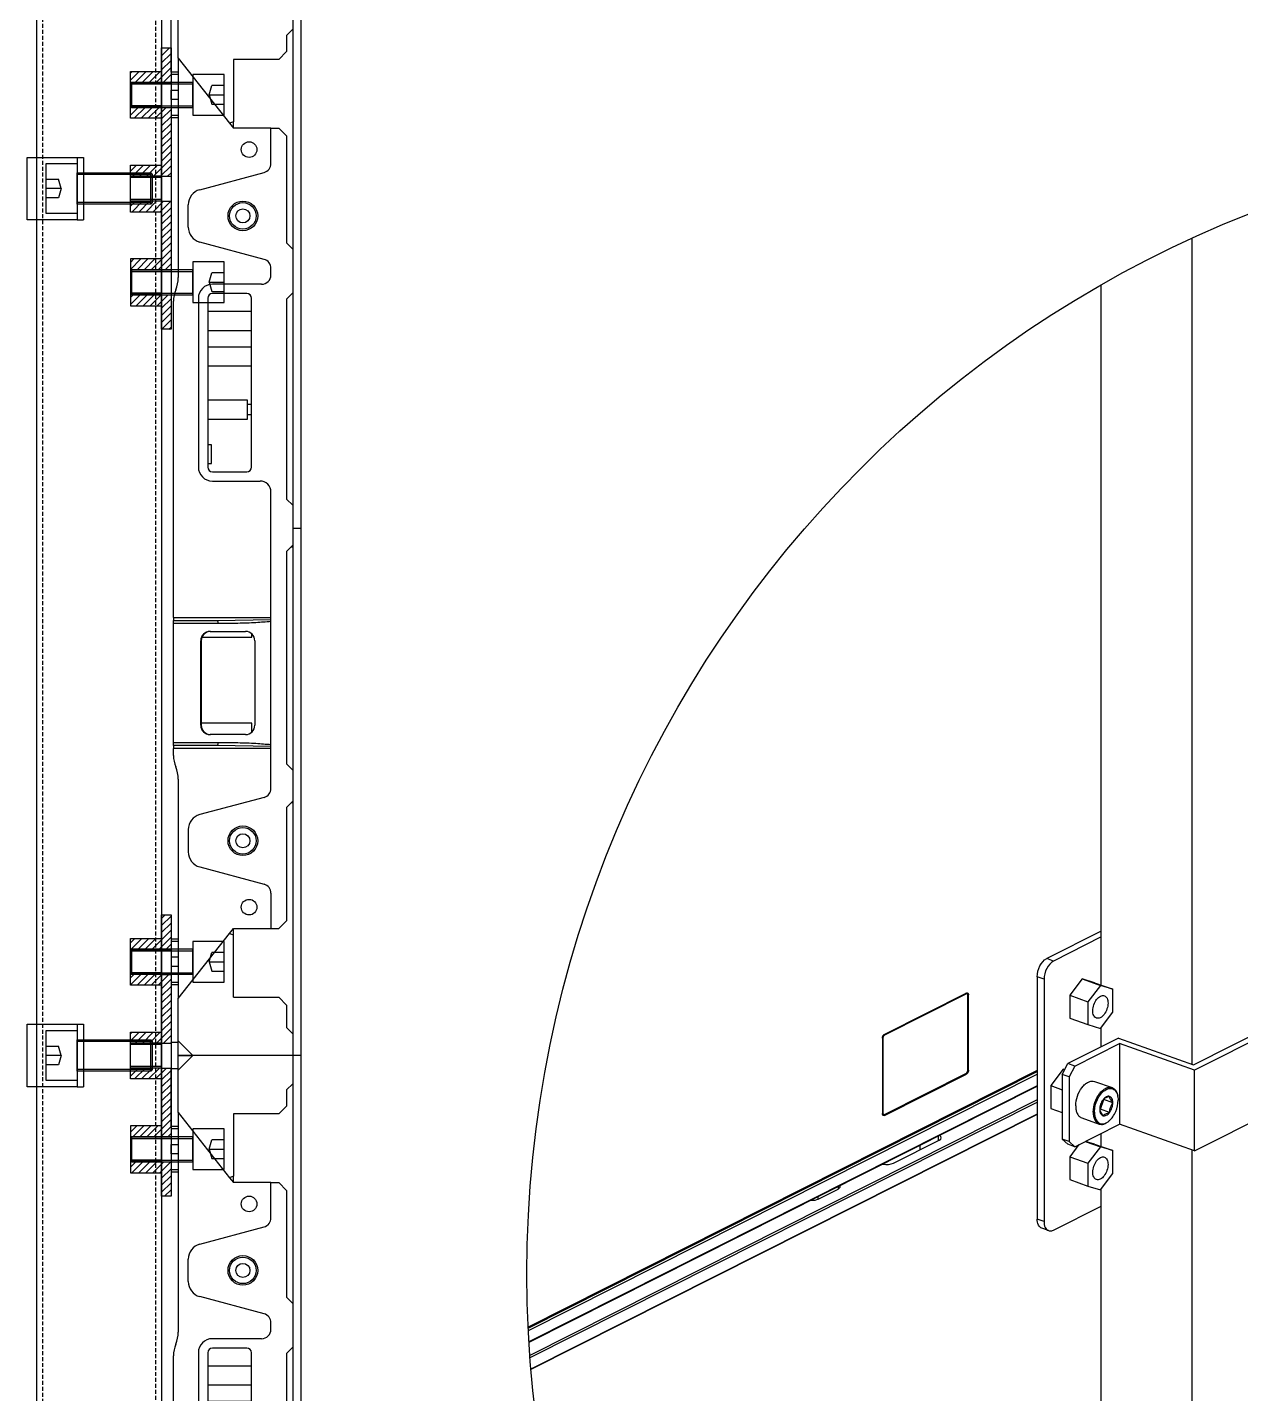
# Model space of a CAD drawing. Header units: millimetres. Extents: x 5415 to 11208, y 1449 to 3485.
# Drawn here: x 9822.2 to 10210.6, y 2622 to 3059.3 of the extents above; entities that cross this region are included whole.
import ezdxf

# ---------------------------------------------------------------- set-up
doc = ezdxf.new("R2010")
doc.units = ezdxf.units.MM
doc.linetypes.add('HIDDEN', pattern=[1.905, 1.27, -0.635])
for name, color, linetype in [('3_ALL_AXES', 7, 'Continuous'), ('7_ALL_FEATURES', 7, 'Continuous'), ('AXIS', 7, 'Continuous'), ('CHAMFER', 7, 'Continuous'), ('dim', 3, 'Continuous'), ('DIMENSIONS', 251, 'Continuous'), ('ROUNDS', 7, 'Continuous')]:
    doc.layers.add(name, color=color, linetype=linetype)

# ---------------------------------------------------------------- blocks, each defined once
blk = doc.blocks.new('A$Cb10ff04d')
at = {"color": 7, "linetype": 'Continuous', "lineweight": 25}
for p, q in [((2.3, 332.8), (7, 337.5)), ((7, 337.5), (2.3, 337.5)), ((2.3, 332.8), (2.3, 337.5)), ((39, 337.5), (7, 337.5)), ((41.6, 337.5), (39, 337.5)), ((39, 337.5), (39, 168.75)), ((39, 337.5), (39, 328.5)), ((41.6, 337.5), (41.6, 168.75)), ((0, 333.31), (2.3, 333.31)), ((0, 314.75), (0, 333.31)), ((2.3, 319.25), (2.3, 332.8)), ((39, 328.5), (37, 326.5)), ((37, 326.5), (37, 321.35)), ((2.3, 319.25), (18.76, 298.42)), ((2.3, 319.25), (2.3, 249.02)), ((37, 321.35), (34.5, 318.85)), ((34.5, 318.85), (20, 318.85)), ((20, 318.85), (20, 298.85)), ((2.3, 314.75), (0, 314.75)), ((0, 314.75), (0, 314)), ((2.3, 314), (0, 314)), ((0, 314), (0, 309)), ((0, 306), (0, 309)), ((0, 309), (2.3, 309)), ((2.3, 306), (0, 306)), ((0, 306), (0, 301)), ((0, 301), (2.3, 301)), ((0, 301), (0, 300.25)), ((0, 300.25), (2.3, 300.25)), ((20, 298.85), (18.76, 298.42)), ((18.76, 298.42), (20, 296.85)), ((20, 296.85), (20, 298.85)), ((32, 296.85), (20, 296.85)), ((32, 285.55), (32, 296.85)), ((32, 296.85), (34.5, 296.85)), ((37, 294.35), (34.5, 296.85)), ((37, 294.35), (37, 260.12)), ((9.21, 277.14), (29.78, 282.65)), ((5.5, 265.19), (5.5, 272.31)), ((29.78, 254.85), (9.21, 260.36)), ((37, 260.12), (39, 258.12)), ((39, 258.12), (39, 244.12)), ((32, 249.88), (32, 251.95)), ((29, 246.88), (13.25, 246.88)), ((0.8, 140.25), (0.8, 241.42)), ((8.75, 242.38), (8.75, 188.38)), ((11.75, 242.38), (11.75, 188.38)), ((24.25, 243.88), (13.25, 243.88)), ((25.75, 188.38), (25.75, 242.38)), ((39, 244.12), (37, 242.12)), ((37, 242.12), (37, 178.12)), ((25.75, 238.13), (11.75, 238.13)), ((11.75, 232.13), (25.75, 232.13)), ((25.75, 226.75), (11.75, 226.75)), ((11.75, 220.75), (25.75, 220.75)), ((24.5, 209.75), (11.75, 209.75)), ((24.5, 206.75), (24.5, 209.75)), ((25.75, 208.35), (24.5, 208.35)), ((24.5, 203.75), (24.5, 206.75)), ((11.75, 203.75), (24.5, 203.75)), ((24.5, 205.15), (25.75, 205.15)), ((13, 195.5), (11.75, 195.5)), ((13, 189.5), (13, 195.5)), ((11.75, 189.5), (13, 189.5)), ((13.25, 186.88), (24.25, 186.88)), ((13.25, 183.88), (28.5, 183.88)), ((32, 85.55), (32, 180.38)), ((37, 178.12), (39, 176.12)), ((39, 176.12), (39, 163.38)), ((41.6, 168.75), (39, 168.75)), ((39, 168.75), (39, 0)), ((41.6, 168.75), (41.6, 0)), ((39, 163.38), (37, 161.38)), ((39, 162.75), (38.36, 162.74)), ((37, 161.38), (37, 93.38)), ((0.8, 140.25), (32, 140.25)), ((0.8, 140.25), (0.8, 139.25)), ((0.8, 139.25), (14.9, 139.25)), ((0.8, 138.25), (0.8, 139.25)), ((0.8, 100.25), (0.8, 138.25)), ((15.07, 138.25), (0.8, 138.25)), ((12.48, 135.75), (23.84, 135.75)), ((14.9, 139.25), (32, 139.59)), ((9.51, 105.75), (9.51, 132.75)), ((9.69, 132.75), (9.51, 132.75)), ((9.69, 132.75), (9.69, 105.75)), ((9.9, 133.88), (25.9, 133.88)), ((25.9, 133.88), (25.9, 134.91)), ((26.81, 132.75), (26.81, 105.75)), ((9.69, 105.75), (9.51, 105.75)), ((25.9, 106.38), (9.69, 106.38)), ((25.9, 103.59), (25.9, 106.38)), ((23.84, 102.75), (12.48, 102.75)), ((0.8, 100.25), (15.07, 100.25)), ((0.8, 99.25), (0.8, 100.25)), ((0.8, 99.25), (0.8, 98.25)), ((14.9, 99.25), (0.8, 99.25)), ((0.8, 96.08), (0.8, 98.25)), ((32, 98.25), (0.8, 98.25)), ((32, 98.91), (14.9, 99.25)), ((37, 93.38), (39, 91.38)), ((2.3, 88.48), (2.3, 18.25)), ((39, 91.38), (39, 81.38)), ((29.78, 82.65), (9.21, 77.14)), ((39, 81.38), (37, 79.38)), ((37, 79.38), (37, 43.15)), ((39, 80.88), (38.5, 80.88)), ((5.5, 72.31), (5.5, 65.19)), ((9.21, 60.36), (29.78, 54.85)), ((32, 51.95), (32, 40.65)), ((18.76, 39.08), (20, 40.65)), ((20, 38.65), (20, 40.65)), ((20, 40.65), (32, 40.65)), ((32, 40.65), (34.5, 40.65)), ((37, 43.15), (34.5, 40.65)), ((2.3, 37.25), (0, 37.25)), ((0, 37.25), (0, 36.5)), ((2.3, 36.5), (0, 36.5)), ((0, 36.5), (0, 31.5)), ((2.3, 18.25), (18.76, 39.08)), ((18.76, 39.08), (20, 38.65)), ((20, 18.65), (20, 38.65)), ((2.3, 31.5), (0, 31.5)), ((0, 31.5), (0, 28.5)), ((2.3, 28.5), (0, 28.5)), ((0, 28.5), (0, 23.5)), ((0, 23.5), (2.3, 23.5)), ((0, 23.5), (0, 22.75)), ((0, 22.75), (2.3, 22.75)), ((0, 22.75), (0, 4.19)), ((2.3, 4.7), (2.3, 18.25)), ((20, 18.65), (34.5, 18.65)), ((34.5, 18.65), (37, 16.15)), ((37, 16.15), (37, 9)), ((37, 9), (39, 7)), ((2.3, 0), (2.3, 4.7)), ((7, 0), (2.3, 4.7)), ((39, 7), (39, 0)), ((2.3, 4.19), (0, 4.19)), ((2.3, 0), (7, 0)), ((39, 0), (7, 0)), ((41.6, 0), (39, 0))]:
    blk.add_line(p, q, dxfattribs=at)
for centre, radius in [((25, 290), 2.5), ((23, 268.75), 4.75), ((23, 268.75), 4.25), ((23, 268.75), 2.25), ((23, 68.75), 4.75), ((23, 68.75), 4.25), ((23, 68.75), 2.25), ((25, 47.5), 2.5)]:
    blk.add_circle(centre, radius, dxfattribs=at)
for centre, radius, start, end in [((29, 285.55), 3, 285, 0), ((10.5, 272.31), 5, 105, 180), ((10.5, 265.19), 5, 180, 255), ((29, 251.95), 3, 0, 75), ((29, 249.88), 3, 270, 0), ((10.5, 241.42), 9.7, 157.6684, 180), ((-8, 249.02), 10.3, 337.6684, 0), ((13.25, 242.38), 4.5, 90, 180), ((13.25, 242.38), 1.5, 90, 180), ((24.25, 242.38), 1.5, 0, 90), ((13.25, 188.38), 4.5, 180, 270), ((13.25, 188.38), 1.5, 180, 270), ((24.25, 188.38), 1.5, 270, 0), ((28.5, 180.38), 3.5, 0, 90), ((13.5, 138.49), 1.59, 351.2205, 28.4816), ((13.5, 100.01), 1.59, 331.5184, 8.7795), ((10.5, 96.08), 9.7, 180, 202.3316), ((-8, 88.48), 10.3, 0, 22.3316), ((29, 85.55), 3, 285, 0), ((10.5, 72.31), 5, 105, 180), ((10.5, 65.19), 5, 180, 255), ((29, 51.95), 3, 0, 75)]:
    blk.add_arc(centre, radius, start, end, dxfattribs=at)
for centre, start_param, end_param in [((12.48, 132.75), 0, 1.570796), ((12.65, 132.75), 0, 1.570796), ((23.84, 132.75), 4.712389, 6.283185), ((12.48, 105.75), 1.570796, 3.141593), ((12.65, 105.75), 1.570796, 3.141593), ((23.84, 105.75), 3.141593, 4.712389)]:
    blk.add_ellipse(centre, major_axis=(0, 3), ratio=0.98857, start_param=start_param, end_param=end_param, dxfattribs=at)
for points, knots in [([(32, 138.92), (30.39, 138.79), (26.85, 138.5), (21.2, 138.3), (17.17, 138.27), (15.07, 138.25)], [0, 0, 0, 0, 0.285649, 0.629134, 1, 1, 1, 1]), ([(15.07, 100.25), (17.17, 100.23), (21.2, 100.2), (26.85, 100), (30.39, 99.71), (32, 99.58)], [0, 0, 0, 0, 0.37085, 0.71434, 1, 1, 1, 1])]:
    blk.add_open_spline(points, degree=3, knots=knots, dxfattribs=at)
blk = doc.blocks.new('lj2')
at = {"layer": 'DIMENSIONS', "ltscale": 24}
h = blk.add_hatch(dxfattribs=at)
h.set_pattern_fill('ANSI31', color=254, scale=0.5)
h.set_pattern_definition([(45, (-28395.7716, -383.0978), (-1.122532015, 1.122532015), [])])
h.paths.add_polyline_path([(52470.25, -537810.61), (52473.25, -537810.61), (52473.25, -537799.61), (52470.25, -537799.61)])
h.paths.add_polyline_path([(52460.25, -537807.11), (52460.25, -537810.61), (52470.25, -537810.61), (52470.25, -537807.11)])
h.paths.add_polyline_path([(52470.25, -537822.11), (52470.25, -537818.61), (52460.25, -537818.61), (52460.25, -537822.11)])
h.paths.add_polyline_path([(52473.25, -537818.61), (52470.25, -537818.61), (52470.25, -537840.61), (52473.25, -537840.61)])
h.paths.add_polyline_path([(52470.25, -537837.11), (52460.25, -537837.11), (52460.25, -537840.61), (52470.25, -537840.61)])
h.paths.add_polyline_path([(52460.25, -537848.61), (52460.25, -537852.11), (52470.25, -537852.11), (52470.25, -537848.61)])
h.paths.add_polyline_path([(52473.25, -537848.61), (52470.25, -537848.61), (52470.25, -537870.61), (52473.25, -537870.61)])
h.paths.add_polyline_path([(52460.25, -537867.11), (52460.25, -537870.61), (52470.25, -537870.61), (52470.25, -537867.11)])
h.paths.add_polyline_path([(52470.25, -537882.11), (52470.25, -537878.61), (52460.25, -537878.61), (52460.25, -537882.11)])
h.paths.add_polyline_path([(52470.25, -537889.61), (52473.25, -537889.61), (52473.25, -537878.61), (52470.25, -537878.61)])
at = {"layer": 'DIMENSIONS', "color": 2, "ltscale": 24}
for p, q in [((52470.25, -537810.61), (52460.25, -537810.61)), ((52470.25, -537811.11), (52460.25, -537811.11)), ((52470.25, -537810.61), (52473.25, -537810.61)), ((52470.25, -537818.11), (52460.25, -537818.11)), ((52470.25, -537818.61), (52460.25, -537818.61)), ((52470.25, -537818.61), (52473.25, -537818.61)), ((52470.25, -537840.61), (52460.25, -537840.61)), ((52470.25, -537840.61), (52473.25, -537840.61)), ((52470.25, -537841.11), (52460.25, -537841.11)), ((52470.25, -537848.11), (52460.25, -537848.11)), ((52470.25, -537848.61), (52460.25, -537848.61)), ((52470.25, -537848.61), (52473.25, -537848.61)), ((52470.25, -537870.61), (52460.25, -537870.61)), ((52470.25, -537871.11), (52460.25, -537871.11)), ((52470.25, -537870.61), (52473.25, -537870.61)), ((52470.25, -537870.61), (52473.25, -537870.61)), ((52470.25, -537878.11), (52460.25, -537878.11)), ((52470.25, -537878.61), (52460.25, -537878.61)), ((52470.25, -537878.61), (52473.25, -537878.61)), ((52470.25, -537878.61), (52473.25, -537878.61))]:
    blk.add_line(p, q, dxfattribs=at)
for points in [[(52470.25, -537799.61), (52473.25, -537799.61), (52473.25, -537889.61), (52470.25, -537889.61)], [(52460.25, -537807.11), (52470.25, -537807.11), (52470.25, -537822.11), (52460.25, -537822.11)], [(52460.25, -537837.11), (52470.25, -537837.11), (52470.25, -537852.11), (52460.25, -537852.11)], [(52460.25, -537882.11), (52470.25, -537882.11), (52470.25, -537867.11), (52460.25, -537867.11)]]:
    blk.add_lwpolyline(points, close=True, dxfattribs=at)
blk = doc.blocks.new('A$C47e1ec06')
at = {"layer": 'dim', "color": 6}
for p, q in [((5.01, 30.04), (5.01, 34)), ((5.01, 34), (11.02, 34)), ((8.01, 29.16), (8.01, 34)), ((11.02, 34), (11.02, 30.04)), ((8.01, 29.16), (5.01, 30.04)), ((8.01, 29.16), (11.02, 30.04)), ((3, 0.5), (13, 0.5))]:
    blk.add_line(p, q, dxfattribs=at)
at = {"layer": 'dim', "color": 4}
for p, q in [((3.5, 0.5), (3.5, 24)), ((12.5, 0.5), (12.5, 24))]:
    blk.add_line(p, q, dxfattribs=at)
at = {"layer": 'dim', "color": 6}
for points in [[(0, 24), (0, 34), (16, 34), (16, 24)], [(3, 0.5), (3, 24), (13, 24), (13, 0.5), (12.5, 0), (3.5, 0)]]:
    blk.add_lwpolyline(points, close=True, dxfattribs=at)
blk = doc.blocks.new('20')
at = {"layer": 'dim', "color": 6}
for p, q in [((18046.76, -797.96), (18046.76, -794)), ((18046.76, -794), (18052.76, -794)), ((18049.76, -798.84), (18049.76, -794)), ((18052.76, -794), (18052.76, -797.96)), ((18049.76, -798.84), (18046.76, -797.96)), ((18049.76, -798.84), (18052.76, -797.96)), ((18045.75, -823.5), (18053.75, -823.5))]:
    blk.add_line(p, q, dxfattribs=at)
at = {"layer": 'dim', "color": 4}
for p, q in [((18046.25, -823.5), (18046.25, -804)), ((18053.25, -823.5), (18053.25, -804))]:
    blk.add_line(p, q, dxfattribs=at)
at = {"layer": 'dim', "color": 6}
for points in [[(18043.25, -804), (18043.25, -794), (18056.25, -794), (18056.25, -804)], [(18045.75, -823.5), (18045.75, -804), (18053.75, -804), (18053.75, -823.5), (18053.25, -824), (18046.25, -824)]]:
    blk.add_lwpolyline(points, close=True, dxfattribs=at)

msp = doc.modelspace()

# ---------------------------------------------------------------- linework, layer by layer
for p, q in [((9838.21513, 3017.70951), (9838.21513, 2997.70951)), ((9838.21513, 3017.70951), (9840.21513, 3017.70951)), ((9840.21513, 3017.70951), (9840.21513, 2997.70951)), ((9838.21513, 2997.70951), (9840.21513, 2997.70951)), ((9838.21513, 2740.20951), (9838.21513, 2720.20951)), ((9838.21513, 2740.20951), (9840.21513, 2740.20951)), ((9840.21513, 2740.20951), (9840.21513, 2720.20951)), ((9838.21513, 2720.20951), (9840.21513, 2720.20951))]:
    msp.add_line(p, q)
at = {"color": 7, "linetype": 'Continuous'}
for p, q in [((10195.13146, 2727.42937), (10195.13146, 2991.82781)), ((10166.00952, 2752.76227), (10166.00952, 2976.90236)), ((10122.84874, 2750.2148), (10096.57981, 2736.98427)), ((10122.84874, 2749.95639), (10096.57981, 2736.72586)), ((10122.84874, 2749.95639), (10122.54766, 2750.06316)), ((10122.72096, 2750.11106), (10123.08498, 2749.98197)), ((10122.99153, 2750.1796), (10122.9392, 2750.24918)), ((10123.06785, 2749.99081), (10123.04739, 2750.05986)), ((10123.2887, 2749.6954), (10123.48636, 2749.63691)), ((10123.30309, 2725.42666), (10123.30309, 2749.5446)), ((10123.48636, 2725.51897), (10123.48636, 2749.63691)), ((10166.00952, 2733.01979), (10166.00952, 2739.281)), ((10095.94218, 2735.76409), (10095.94218, 2711.64615)), ((10096.12545, 2735.8564), (10095.95334, 2735.91743)), ((10096.12545, 2735.8564), (10096.12545, 2711.73846)), ((10096.57981, 2736.72586), (10096.35118, 2736.80694)), ((10145.49821, 2725.38522), (9982.55385, 2643.31718)), ((9982.56876, 2643.00086), (10145.49821, 2725.0614)), ((10123.48636, 2725.51897), (10123.30309, 2725.5732)), ((9982.60453, 2642.2646), (10145.49821, 2724.30712)), ((10145.49821, 2720.49656), (9982.80741, 2638.55623)), ((9982.81496, 2638.43041), (10145.49821, 2720.36694)), ((10096.57981, 2711.32667), (10122.84874, 2724.5572)), ((10096.57981, 2711.06826), (10122.84874, 2724.29879)), ((10122.58006, 2724.42188), (10122.84874, 2724.29879)), ((10145.49821, 2716.04185), (9983.09102, 2634.24436)), ((9983.14394, 2633.51674), (10145.49821, 2715.28757)), ((10145.49821, 2711.47702), (9983.43279, 2629.85166)), ((10096.12545, 2711.73846), (10095.94218, 2711.80345)), ((10145.49821, 2711.34739), (9983.44325, 2629.7273)), ((10095.97953, 2711.43018), (10096.34356, 2711.30109)), ((10096.15532, 2711.20911), (10096.21578, 2711.23503)), ((10096.21578, 2711.23503), (10096.34419, 2711.29971)), ((10096.57981, 2711.06826), (10096.21578, 2711.23503)), ((10099.47121, 2695.77355), (10114.13294, 2703.15803)), ((10113.78151, 2704.3926), (10113.78151, 2703.19999)), ((10166.00952, 2701.08098), (10166.00952, 2705.30454)), ((10107.95712, 2701.45911), (10107.95712, 2700.04753)), ((10195.13146, 2436.72208), (10195.13146, 2700.01574)), ((10075.40779, 2684.30126), (10081.75878, 2687.49998)), ((10081.75878, 2688.26414), (10081.75878, 2687.49998)), ((10082.42584, 2688.29035), (10082.42584, 2688.60011)), ((10166.00952, 2462.05499), (10166.00952, 2687.59971)), ((10075.40779, 2684.30126), (10075.40779, 2685.06542))]:
    msp.add_line(p, q, dxfattribs=at)
at = {"color": 2, "linetype": 'Continuous'}
for p, q in [((10195.55406, 2727.27951), (10220.60118, 2739.89466)), ((10224.61804, 2740.04318), (10195.90549, 2725.58191)), ((10171.52845, 2735.79944), (10195.55406, 2727.27951)), ((10171.87988, 2734.10184), (10171.87988, 2708.26119)), ((10195.90549, 2725.58191), (10171.87988, 2734.10184)), ((10195.90549, 2699.74126), (10195.90549, 2725.58191)), ((10195.90549, 2699.74126), (10224.61804, 2714.20253)), ((10195.90549, 2699.74126), (10171.87988, 2708.26119))]:
    msp.add_line(p, q, dxfattribs=at)
for points in [[(9838.21513, 2997.70951), (9822.21513, 2997.70951), (9822.21513, 3017.70951), (9838.21513, 3017.70951)], [(9838.21513, 2720.20951), (9822.21513, 2720.20951), (9822.21513, 2740.20951), (9838.21513, 2740.20951)]]:
    msp.add_lwpolyline(points, close=True)
msp.add_circle((10346.64774, 2660.32165), 364.49077)
at = {"color": 7, "linetype": 'Continuous'}
msp.add_arc((10096.90646, 2711.62701), 0.96309, 189.2335505, 191.4723089, dxfattribs=at)
for centre, start_param, end_param in [((10111.94879, 2702.27693), 0.769218311, 0.882508304), ((10111.94879, 2704.00023), 5.594897284, 6.88829574), ((10097.28707, 2696.61575), -1.981698341, -0.688288023), ((10079.57464, 2688.34219), -0.688288023, 0.009843714), ((10073.22364, 2685.14347), -1.607111265, -0.688288023)]:
    msp.add_ellipse(centre, major_axis=(2.85106, -0.06412), ratio=0.437694256, start_param=start_param, end_param=end_param, dxfattribs=at)
for points, knots in [([(10122.84874, 2750.2148), (10122.89621, 2750.23871), (10122.99401, 2750.27245), (10123.09841, 2750.27035), (10123.14559, 2750.25939)], [0, 0, 0, 0, 0.523210485, 1, 1, 1, 1]), ([(10123.04739, 2750.05986), (10123.03995, 2750.08123), (10123.02351, 2750.12224), (10123.00277, 2750.1613), (10122.99153, 2750.1796)], [0, 0, 0, 0, 0.513045563, 1, 1, 1, 1]), ([(10123.30309, 2749.5446), (10123.30309, 2749.59641), (10123.29268, 2749.76015), (10123.1944, 2749.94309), (10123.08506, 2749.98194)], [0, 0, 0, 0, 0.308683214, 1, 1, 1, 1]), ([(10123.14559, 2750.25939), (10123.19201, 2750.24861), (10123.2853, 2750.20513), (10123.35067, 2750.12667), (10123.37772, 2750.08265)], [0, 0, 0, 0, 0.479807322, 1, 1, 1, 1]), ([(10123.37772, 2750.08265), (10123.38946, 2750.06355), (10123.41111, 2750.02279), (10123.42827, 2749.97998), (10123.43603, 2749.95767)], [0, 0, 0, 0, 0.486954437, 1, 1, 1, 1]), ([(10123.43603, 2749.95767), (10123.45319, 2749.90837), (10123.47851, 2749.80208), (10123.48636, 2749.69331), (10123.48636, 2749.63691)], [0, 0, 0, 0, 0.480675487, 1, 1, 1, 1]), ([(10095.94218, 2735.76409), (10095.94218, 2735.85568), (10095.96374, 2736.04509), (10096.01615, 2736.22792), (10096.05082, 2736.31927)], [0, 0, 0, 0, 0.483844765, 1, 1, 1, 1]), ([(10096.05082, 2736.31927), (10096.06219, 2736.34923), (10096.0865, 2736.40824), (10096.11425, 2736.46573), (10096.12894, 2736.49386)], [0, 0, 0, 0, 0.502437944, 1, 1, 1, 1]), ([(10096.57981, 2736.72586), (10096.51402, 2736.69273), (10096.2534, 2736.47255), (10096.12545, 2736.11804), (10096.12545, 2735.8564)], [0, 0, 0, 0, 0.219674464, 1, 1, 1, 1]), ([(10096.12894, 2736.49386), (10096.1713, 2736.57491), (10096.26603, 2736.72205), (10096.38742, 2736.84887), (10096.45174, 2736.90051)], [0, 0, 0, 0, 0.525799453, 1, 1, 1, 1]), ([(10096.45174, 2736.90051), (10096.47233, 2736.91703), (10096.51357, 2736.94729), (10096.55776, 2736.97317), (10096.57981, 2736.98427)], [0, 0, 0, 0, 0.51671052, 1, 1, 1, 1]), ([(10122.84874, 2724.5572), (10122.91452, 2724.59033), (10123.17514, 2724.81051), (10123.30309, 2725.16502), (10123.30309, 2725.42666)], [0, 0, 0, 0, 0.219674464, 1, 1, 1, 1]), ([(10123.2996, 2724.78921), (10123.25617, 2724.7061), (10123.1589, 2724.55574), (10123.03365, 2724.42682), (10122.96728, 2724.37502)], [0, 0, 0, 0, 0.526900469, 1, 1, 1, 1]), ([(10123.37772, 2724.96379), (10123.36635, 2724.93383), (10123.34204, 2724.87482), (10123.3143, 2724.81733), (10123.2996, 2724.78921)], [0, 0, 0, 0, 0.502437944, 1, 1, 1, 1]), ([(10123.48636, 2725.51897), (10123.48636, 2725.42738), (10123.4648, 2725.23798), (10123.41239, 2725.05514), (10123.37772, 2724.96379)], [0, 0, 0, 0, 0.483844765, 1, 1, 1, 1]), ([(10122.96728, 2724.37502), (10122.94816, 2724.3601), (10122.90987, 2724.33266), (10122.86908, 2724.30904), (10122.84874, 2724.29879)], [0, 0, 0, 0, 0.515587522, 1, 1, 1, 1]), ([(10095.95584, 2711.47247), (10095.95125, 2711.50067), (10095.94439, 2711.55846), (10095.94218, 2711.6166), (10095.94218, 2711.64615)], [0, 0, 0, 0, 0.491493389, 1, 1, 1, 1]), ([(10096.12545, 2711.73846), (10096.12545, 2711.68665), (10096.13586, 2711.52291), (10096.23414, 2711.33997), (10096.34348, 2711.30112)], [0, 0, 0, 0, 0.308683214, 1, 1, 1, 1]), ([(10096.21514, 2711.04703), (10096.14995, 2711.07746), (10096.03045, 2711.1964), (10095.97987, 2711.35047), (10095.9626, 2711.43546)], [0, 0, 0, 0, 0.453434565, 1, 1, 1, 1]), ([(10096.57981, 2711.06826), (10096.52123, 2711.03876), (10096.39824, 2711.00027), (10096.26897, 2711.02191), (10096.21514, 2711.04703)], [0, 0, 0, 0, 0.524756074, 1, 1, 1, 1])]:
    msp.add_open_spline(points, degree=3, knots=knots, dxfattribs=at)
for points in [[(10123.08506, 2749.98194), (10123.0104, 2750.00847), (10122.9195, 2749.99203), (10122.84874, 2749.95639)], [(10096.34348, 2711.30112), (10096.41814, 2711.27459), (10096.50904, 2711.29103), (10096.57981, 2711.32667)]]:
    msp.add_open_spline(points, degree=3, dxfattribs=at)
at = {"layer": '3_ALL_AXES', "color": 7, "linetype": 'Continuous'}
for p, q in [((10163.86466, 2721.92703), (10169.47063, 2719.93905)), ((10165.75984, 2713.04102), (10166.80754, 2716.12733)), ((10166.80754, 2716.12733), (10166.75542, 2716.22837)), ((10169.71974, 2715.09461), (10166.80754, 2716.12733)), ((10165.53993, 2712.93026), (10165.75984, 2713.04102)), ((10168.67204, 2712.0083), (10165.75984, 2713.04102)), ((10159.73523, 2710.28234), (10165.34121, 2708.29436))]:
    msp.add_line(p, q, dxfattribs=at)
for points, knots in [([(10157.82906, 2714.10472), (10157.82906, 2715.15426), (10158.23117, 2717.26273), (10159.42761, 2719.59833), (10160.75104, 2721.04315), (10161.79022, 2721.76363), (10162.85693, 2722.10633), (10163.56142, 2722.03461), (10163.86483, 2721.92697)], [0, 0, 0, 0, 0.285315413, 0.57236979, 0.701310824, 0.814683681, 0.912481863, 1, 1, 1, 1]), ([(10157.82906, 2714.10472), (10157.82906, 2713.65184), (10157.90114, 2712.79702), (10158.26449, 2711.6436), (10158.86953, 2710.75456), (10159.4419, 2710.38641), (10159.73506, 2710.2824)], [0, 0, 0, 0, 0.30029334, 0.564604445, 0.793737815, 1, 1, 1, 1])]:
    msp.add_open_spline(points, degree=3, knots=knots, dxfattribs=at)
at = {"layer": '7_ALL_FEATURES', "color": 7, "linetype": 'Continuous'}
for centre, radius, start, end in [((10165.9388, 2716.14093), 5.46084, 10.0070995, 12.4183164), ((10164.99617, 2713.4633), 5.45331, 308.5210365, 310.9460028)]:
    msp.add_arc(centre, radius, start, end, dxfattribs=at)
for points, knots in [([(10163.43503, 2712.11674), (10163.43503, 2713.16625), (10163.83713, 2715.27468), (10165.03351, 2717.61023), (10166.35691, 2719.05505), (10167.39605, 2719.77557), (10168.46273, 2720.11834), (10169.16721, 2720.04664), (10169.47063, 2719.93904)], [0, 0, 0, 0, 0.285313062, 0.572366118, 0.701307415, 0.814682033, 0.912481699, 1, 1, 1, 1]), ([(10163.83672, 2712.13159), (10163.83672, 2712.80163), (10164.01588, 2714.17479), (10164.69326, 2716.11602), (10165.71662, 2717.81665), (10166.96558, 2719.08186), (10168.17375, 2719.67819), (10169.09706, 2719.73314), (10169.93326, 2719.52865), (10170.83428, 2718.72111), (10171.16177, 2717.81468), (10171.27187, 2717.31527)], [0, 0, 0, 0, 0.149291912, 0.305385033, 0.455307464, 0.587799373, 0.697445868, 0.745445105, 0.791233882, 0.886052799, 1, 1, 1, 1]), ([(10166.57663, 2716.07019), (10166.28702, 2715.60665), (10165.78342, 2714.61941), (10165.58231, 2713.52969), (10165.52893, 2712.98388)], [0, 0, 0, 0, 0.499163065, 1, 1, 1, 1]), ([(10166.57663, 2716.07019), (10166.24293, 2715.63047), (10165.73625, 2714.63244), (10165.52893, 2713.53148), (10165.52893, 2712.98388)], [0, 0, 0, 0, 0.502005228, 1, 1, 1, 1]), ([(10168.67204, 2717.12556), (10168.51063, 2717.17566), (10168.13942, 2717.19949), (10167.58326, 2717.00593), (10167.04274, 2716.61923), (10166.7271, 2716.26847), (10166.57663, 2716.07019)], [0, 0, 0, 0, 0.204321808, 0.433652396, 0.699082516, 1, 1, 1, 1]), ([(10168.67204, 2717.12556), (10168.24778, 2717.00508), (10167.49263, 2716.75931), (10166.82796, 2716.30991), (10166.57663, 2716.07019)], [0, 0, 0, 0, 0.559433169, 1, 1, 1, 1]), ([(10168.56999, 2709.34426), (10169.00143, 2709.71841), (10169.79314, 2710.64004), (10170.96839, 2712.79809), (10171.41195, 2714.69505), (10171.41195, 2715.9469)], [0, 0, 0, 0, 0.232971, 0.489303233, 1, 1, 1, 1]), ([(10169.71974, 2715.09461), (10169.45469, 2715.43729), (10169.00336, 2716.06418), (10168.73257, 2716.79673), (10168.67204, 2717.12556)], [0, 0, 0, 0, 0.564398585, 1, 1, 1, 1]), ([(10169.71974, 2715.09461), (10169.71974, 2715.33869), (10169.68015, 2715.79871), (10169.48004, 2716.4173), (10169.14607, 2716.88904), (10168.83163, 2717.07602), (10168.67204, 2717.12556)], [0, 0, 0, 0, 0.301221769, 0.565401124, 0.793765735, 1, 1, 1, 1]), ([(10169.47063, 2719.93904), (10169.69831, 2719.8583), (10170.14303, 2719.60513), (10170.67435, 2719.00829), (10171.06626, 2718.22495), (10171.2209, 2717.63134), (10171.27684, 2717.31468)], [0, 0, 0, 0, 0.217695407, 0.450886198, 0.710216836, 1, 1, 1, 1]), ([(10171.31656, 2717.08986), (10171.3326, 2716.99905), (10171.38995, 2716.62069), (10171.41195, 2716.23728), (10171.41195, 2715.9469)], [0, 0, 0, 0, 0.241031744, 1, 1, 1, 1]), ([(10163.43503, 2712.11674), (10163.43503, 2711.66384), (10163.50712, 2710.80898), (10163.8705, 2709.65552), (10164.4756, 2708.76647), (10165.04802, 2708.39834), (10165.34121, 2708.29437)], [0, 0, 0, 0, 0.300297313, 0.564606651, 0.793738406, 1, 1, 1, 1]), ([(10163.83672, 2712.13159), (10163.83672, 2711.75415), (10163.89162, 2711.03398), (10164.21441, 2709.79971), (10164.91369, 2708.77233), (10165.93787, 2708.35598), (10166.76284, 2708.35842), (10167.61017, 2708.64785), (10168.13443, 2708.9914), (10168.39251, 2709.19674)], [0, 0, 0, 0, 0.156335344, 0.29677037, 0.529003615, 0.63401391, 0.742775049, 0.863395699, 1, 1, 1, 1]), ([(10165.52893, 2712.98388), (10165.58946, 2712.65505), (10165.86025, 2711.92251), (10166.31159, 2711.29561), (10166.57663, 2710.95294)], [0, 0, 0, 0, 0.435601493, 1, 1, 1, 1]), ([(10165.52893, 2712.98388), (10165.52893, 2712.73981), (10165.56852, 2712.27978), (10165.76863, 2711.6612), (10166.1026, 2711.18945), (10166.41704, 2711.00247), (10166.57663, 2710.95294)], [0, 0, 0, 0, 0.301221769, 0.565401124, 0.793765735, 1, 1, 1, 1]), ([(10166.57663, 2710.95294), (10166.82796, 2711.19266), (10167.49263, 2711.64206), (10168.24778, 2711.88783), (10168.67204, 2712.0083)], [0, 0, 0, 0, 0.440566909, 1, 1, 1, 1]), ([(10166.57663, 2710.95294), (10166.73804, 2710.90284), (10167.10925, 2710.879), (10167.66541, 2711.07257), (10168.20593, 2711.45926), (10168.52157, 2711.81003), (10168.67204, 2712.0083)], [0, 0, 0, 0, 0.204321808, 0.433652396, 0.699082516, 1, 1, 1, 1]), ([(10168.67204, 2712.0083), (10168.72541, 2712.55411), (10168.92653, 2713.64384), (10169.43012, 2714.63107), (10169.71974, 2715.09461)], [0, 0, 0, 0, 0.500837014, 1, 1, 1, 1]), ([(10168.67204, 2712.0083), (10169.00574, 2712.44802), (10169.51242, 2713.44605), (10169.71974, 2714.54702), (10169.71974, 2715.09461)], [0, 0, 0, 0, 0.502005228, 1, 1, 1, 1]), ([(10165.34121, 2708.29437), (10165.56889, 2708.21363), (10166.07374, 2708.13005), (10166.86236, 2708.25881), (10167.66024, 2708.62022), (10168.15431, 2708.98381), (10168.39726, 2709.19448)], [0, 0, 0, 0, 0.217693207, 0.450881506, 0.710207203, 1, 1, 1, 1])]:
    msp.add_open_spline(points, degree=3, knots=knots, dxfattribs=at)
at = {"layer": 'AXIS', "color": 7, "linetype": 'Continuous'}
for p, q in [((10159.90046, 2754.75302), (10155.92958, 2749.52058)), ((10163.87135, 2753.52051), (10159.90046, 2754.75302)), ((10159.90046, 2754.75302), (10165.72485, 2752.68758)), ((10165.72485, 2752.68758), (10161.75397, 2747.45514)), ((10163.87135, 2753.52051), (10169.69574, 2751.45507)), ((10169.69574, 2751.45507), (10165.72485, 2752.68758)), ((10169.69574, 2744.13833), (10169.69574, 2751.45507)), ((10155.92958, 2749.52058), (10155.92958, 2742.20385)), ((10155.92958, 2749.52058), (10161.75397, 2747.45514)), ((10161.75397, 2747.45514), (10161.75397, 2740.13841)), ((10155.92958, 2742.20385), (10161.75397, 2740.13841)), ((10165.72485, 2738.9059), (10169.69574, 2744.13833)), ((10161.75397, 2740.13841), (10165.72485, 2738.9059)), ((10153.79141, 2725.8355), (10149.82053, 2720.60307)), ((10154.30946, 2725.67471), (10153.79141, 2725.8355)), ((10153.79141, 2725.8355), (10154.29936, 2725.65537)), ((10149.82053, 2720.60307), (10149.82053, 2713.28633)), ((10149.82053, 2720.60307), (10153.50675, 2719.29586)), ((10149.82053, 2713.28633), (10153.50675, 2711.97913)), ((10160.88388, 2702.72298), (10165.72485, 2701.00628)), ((10163.87135, 2701.83921), (10160.93732, 2702.74989)), ((10158.86361, 2701.70545), (10155.92958, 2697.83928)), ((10165.72485, 2701.00628), (10161.75397, 2695.77385)), ((10163.87135, 2701.83921), (10169.69574, 2699.77377)), ((10169.69574, 2699.77377), (10165.72485, 2701.00628)), ((10169.69574, 2692.45704), (10169.69574, 2699.77377)), ((10155.92958, 2697.83928), (10155.92958, 2690.52255)), ((10155.92958, 2697.83928), (10161.75397, 2695.77385)), ((10161.75397, 2695.77385), (10161.75397, 2688.45711)), ((10155.92958, 2690.52255), (10161.75397, 2688.45711)), ((10165.72485, 2687.2246), (10169.69574, 2692.45704)), ((10161.75397, 2688.45711), (10165.72485, 2687.2246))]:
    msp.add_line(p, q, dxfattribs=at)
for points, knots in [([(10163.28123, 2744.56599), (10163.28123, 2745.21186), (10163.52719, 2746.51322), (10164.38729, 2748.16314), (10165.55327, 2749.33143), (10166.60803, 2749.51714), (10166.99556, 2749.37965)], [0, 0, 0, 0, 0.286820977, 0.575395231, 0.817393498, 1, 1, 1, 1]), ([(10168.16847, 2747.02748), (10168.16847, 2746.38162), (10167.92252, 2745.08025), (10167.06241, 2743.43033), (10165.89644, 2742.26205), (10164.84167, 2742.07633), (10164.45415, 2742.21382)], [0, 0, 0, 0, 0.286820977, 0.575395231, 0.817393498, 1, 1, 1, 1]), ([(10166.99556, 2749.37965), (10167.36922, 2749.24708), (10168.05487, 2748.48922), (10168.16847, 2747.54808), (10168.16847, 2747.02748)], [0, 0, 0, 0, 0.432330193, 1, 1, 1, 1]), ([(10164.45415, 2742.21382), (10164.08049, 2742.3464), (10163.39484, 2743.10426), (10163.28123, 2744.04539), (10163.28123, 2744.56599)], [0, 0, 0, 0, 0.432330193, 1, 1, 1, 1]), ([(10163.28123, 2692.8847), (10163.28123, 2693.53056), (10163.52719, 2694.83193), (10164.38729, 2696.48185), (10165.55327, 2697.65013), (10166.60803, 2697.83585), (10166.99556, 2697.69836)], [0, 0, 0, 0, 0.286820977, 0.575395231, 0.817393498, 1, 1, 1, 1]), ([(10168.16847, 2695.34619), (10168.16847, 2694.70032), (10167.92252, 2693.39896), (10167.06241, 2691.74904), (10165.89644, 2690.58075), (10164.84167, 2690.39504), (10164.45415, 2690.53253)], [0, 0, 0, 0, 0.286820977, 0.575395231, 0.817393498, 1, 1, 1, 1]), ([(10166.99556, 2697.69836), (10167.36922, 2697.56578), (10168.05487, 2696.80792), (10168.16847, 2695.86679), (10168.16847, 2695.34619)], [0, 0, 0, 0, 0.432330193, 1, 1, 1, 1]), ([(10164.45415, 2690.53253), (10164.08049, 2690.6651), (10163.39484, 2691.42296), (10163.28123, 2692.3641), (10163.28123, 2692.8847)], [0, 0, 0, 0, 0.432330193, 1, 1, 1, 1])]:
    msp.add_open_spline(points, degree=3, knots=knots, dxfattribs=at)
at = {"layer": 'CHAMFER', "color": 2, "linetype": 'Continuous'}
for p, q in [((10171.52845, 2735.79944), (10155.33946, 2727.64574)), ((10157.52361, 2726.8712), (10171.87988, 2734.10184)), ((10153.50675, 2724.13862), (10155.33946, 2727.64574)), ((10157.52361, 2726.8712), (10155.33946, 2727.64574)), ((10157.52361, 2726.8712), (10155.69089, 2723.36408)), ((10153.50675, 2724.13862), (10153.50675, 2703.4661)), ((10155.69089, 2723.36408), (10153.50675, 2724.13862)), ((10155.69089, 2723.36408), (10155.69089, 2702.69156)), ((10157.52361, 2701.03055), (10171.87988, 2708.26119)), ((10155.33946, 2701.80509), (10153.50675, 2703.4661)), ((10155.69089, 2702.69156), (10153.50675, 2703.4661)), ((10157.52361, 2701.03055), (10155.33946, 2701.80509)), ((10155.69089, 2702.69156), (10157.52361, 2701.03055))]:
    msp.add_line(p, q, dxfattribs=at)
at = {"layer": 'dim', "color": 251, "linetype": 'HIDDEN'}
for p, q in [((9827.21513, 2285.73191), (9827.21513, 3171.8495)), ((9863.21513, 3171.8495), (9863.21513, 2285.73191))]:
    msp.add_line(p, q, dxfattribs=at)
at = {"layer": 'dim'}
msp.add_lwpolyline([(9825.21513, 3171.8495), (9865.21513, 3171.8495), (9865.21513, 2285.73191), (9825.21513, 2285.73191)], close=True, dxfattribs=at)
at = {"layer": 'dim', "color": 2}
for points in [[(9865.21513, 3052.70951), (9868.21513, 3052.70951), (9868.21513, 2962.70951), (9865.21513, 2962.70951)], [(9865.21513, 3052.70951), (9868.21513, 3052.70951), (9868.21513, 2962.70951), (9865.21513, 2962.70951)], [(9865.21513, 2775.20951), (9868.21513, 2775.20951), (9868.21513, 2685.20951), (9865.21513, 2685.20951)]]:
    msp.add_lwpolyline(points, close=True, dxfattribs=at)
at = {"layer": 'ROUNDS', "color": 7, "linetype": 'Continuous'}
for p, q in [((10166.00952, 2770.04074), (10148.55274, 2761.24851)), ((10166.00952, 2768.16614), (10150.73688, 2760.47397)), ((10150.73688, 2760.47397), (10148.55274, 2761.24851)), ((10145.49821, 2755.40331), (10145.49821, 2677.88136)), ((10147.68236, 2754.62877), (10145.49821, 2755.40331)), ((10147.68236, 2754.62877), (10147.68236, 2677.10682)), ((10150.73688, 2674.33848), (10166.00952, 2682.03065)), ((10147.68236, 2677.10682), (10145.49821, 2677.88136)), ((10149.14864, 2674.16653), (10146.9645, 2674.94107))]:
    msp.add_line(p, q, dxfattribs=at)
for points, knots in [([(10145.49821, 2755.40331), (10145.49821, 2756.60618), (10146.10443, 2758.85548), (10147.60268, 2760.77001), (10148.55274, 2761.24851)], [0, 0, 0, 0, 0.530688354, 1, 1, 1, 1]), ([(10150.73688, 2760.47397), (10149.78683, 2759.99547), (10148.28857, 2758.08094), (10147.68236, 2755.83164), (10147.68236, 2754.62877)], [0, 0, 0, 0, 0.469311646, 1, 1, 1, 1]), ([(10146.96482, 2674.94097), (10146.4976, 2675.10647), (10145.64025, 2676.05396), (10145.49821, 2677.23051), (10145.49821, 2677.88136)], [0, 0, 0, 0, 0.432320213, 1, 1, 1, 1]), ([(10147.68236, 2677.10682), (10147.68236, 2676.45597), (10147.8244, 2675.27942), (10148.68175, 2674.33193), (10149.14896, 2674.16643)], [0, 0, 0, 0, 0.567679787, 1, 1, 1, 1]), ([(10149.14896, 2674.16643), (10149.26829, 2674.12416), (10149.80116, 2674.00282), (10150.36645, 2674.15191), (10150.73688, 2674.33848)], [0, 0, 0, 0, 0.233845121, 1, 1, 1, 1])]:
    msp.add_open_spline(points, degree=3, knots=knots, dxfattribs=at)

# ---------------------------------------------------------------- block references
for p in [(9868.21513, 2730.20951), (9868.21513, 2392.70951)]:
    msp.add_blockref('A$Cb10ff04d', p)
at = {"color": 0, "xscale": -1, "rotation": 270}
for p in [(10679.21684, -15012.03601), (10679.21684, -15072.03601), (10679.21684, -15289.53601), (10679.21684, -15349.53601)]:
    msp.add_blockref('20', p, dxfattribs=at)
at = {"rotation": 90}
for p in [(9862.21513, 2999.70951), (9862.21513, 2722.20951)]:
    msp.add_blockref('A$C47e1ec06', p, dxfattribs=at)
at = {"layer": 'DIMENSIONS', "color": 2}
for p in [(-42605.03825, 540852.32054), (-42605.03825, 540574.82054)]:
    msp.add_blockref('lj2', p, dxfattribs=at)

doc.saveas('drawing.dxf')
